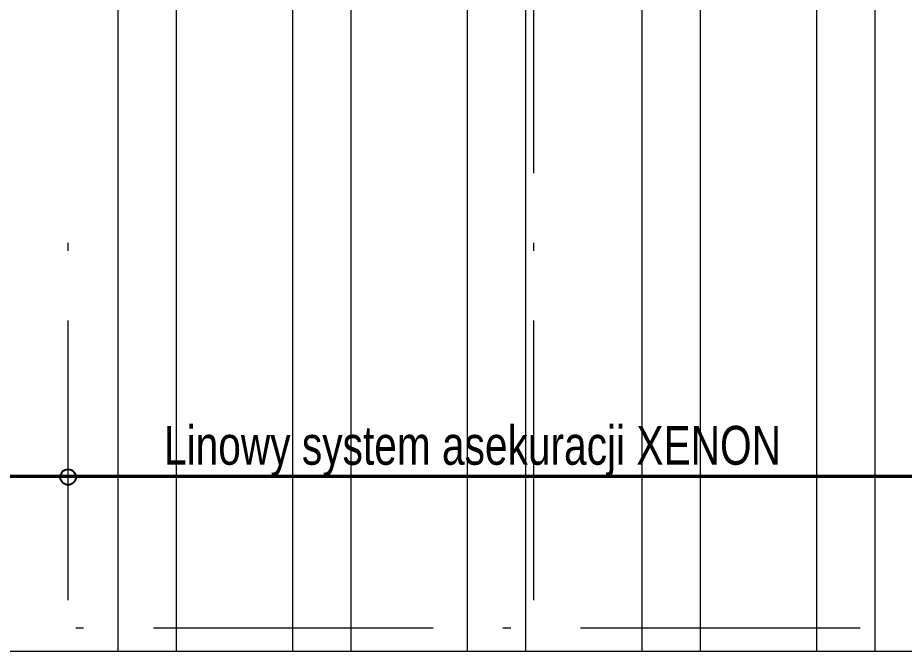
# Model space of a CAD drawing. Extents: x 6529560 to 6558080, y 5579316 to 5588131.
# Drawn here: x 6543273.21 to 6543284.63, y 5579506.67 to 5579514.83 of the extents above; entities that cross this region are included whole.
import ezdxf

# ---------------------------------------------------------------- set-up
doc = ezdxf.new("R2010")
doc.units = 0
doc.header["$MEASUREMENT"] = 0
doc.linetypes.add('ACAD_ISO10W100', pattern=[18, 12, -3, 0, -3])
for name, color, linetype, lineweight in [('arch_osie', 181, 'CONTINUOUS', 5), ('arch_sciany zewnętrzne', 94, 'CONTINUOUS', 18), ('arch_zadaszenie', 76, 'CONTINUOUS', 15), ('arch_zadaszenie_raster', 76, 'CONTINUOUS', 15)]:
    doc.layers.add(name, color=color, linetype=linetype, lineweight=lineweight)
doc.layers.add('Asekuracja', color=6, linetype='CONTINUOUS')
doc.layers.add('Sundoor', color=60, linetype='CONTINUOUS')
doc.styles.get("Standard").update_dxf_attribs({"font": 'arial.ttf', "width": 0.75})

msp = doc.modelspace()

# ---------------------------------------------------------------- hatches: boundary and pattern name
at = {"layer": 'arch_zadaszenie_raster'}
h = msp.add_hatch(dxfattribs=at)
h.set_pattern_fill('ANSI32,_O', color=256, scale=6, angle=45)
h.set_pattern_definition([(90, (0, 0), (-2.25, 4e-16), []), (90, (0.7499999987414764, 0.7499999987414763), (-2.25, 4e-16), [])])
h.paths.add_polyline_path([(6543267.557206843, 5579506.670167253), (6543376.157140385, 5579506.670167253), (6543376.157140385, 5579517.970125428), (6543267.557206843, 5579517.970125428)])
h.paths.add_polyline_path([(6543333.857066277, 5579514.9894225), (6543333.857066277, 5579513.7894225), (6543339.857066277, 5579513.7894225), (6543339.857066277, 5579514.9894225)], flags=16)
h.paths.add_polyline_path([(6543345.857066275, 5579514.989421268), (6543345.857066275, 5579513.789421268), (6543351.857066276, 5579513.789421268), (6543351.857066276, 5579514.989421268)], flags=16)
h.paths.add_polyline_path([(6543344.94254697, 5579517.265056835), (6543343.382546971, 5579517.265056835), (6543343.382546971, 5579516.005056835), (6543344.94254697, 5579516.005056835)], flags=16)
h.paths.add_polyline_path([(6543295.697172761, 5579514.810125429), (6543295.697172761, 5579516.370125428), (6543293.837172764, 5579516.370125428), (6543293.837172764, 5579514.810125429)], flags=16)
h.paths.add_polyline_path([(6543295.697172761, 5579509.550125431), (6543295.697172761, 5579511.110125429), (6543293.837172764, 5579511.110125429), (6543293.837172764, 5579509.550125431)], flags=16)

# ---------------------------------------------------------------- linework, layer by layer
at = {"layer": 'arch_osie', "linetype": 'ACAD_ISO10W100', "ltscale": 0.3, "extrusion": (-4.9483178e-09, -8.026501e-10, 1)}
for points in [[(6543279.857134328, 5579501.825045023), (6543279.857146354, 5579613.608385029)], [(6543273.857134327, 5579501.825044023), (6543273.857135952, 5579512.170169238)], [(6543258.457145417, 5579506.970169294), (6543385.257140398, 5579506.970170637)]]:
    msp.add_lwpolyline(points, dxfattribs=at)
at = {"layer": 'arch_sciany zewnętrzne'}
msp.add_lwpolyline([(6543267.557145408, 5579517.970125301), (6543267.557145408, 5579506.670167253), (6543376.157140397, 5579506.670169295), (6543376.157150513, 5579517.970125428)], dxfattribs=at)
at = {"layer": 'arch_zadaszenie'}
msp.add_lwpolyline([(6543267.557206843, 5579506.670167253), (6543376.157140385, 5579506.670167253), (6543376.157140385, 5579517.970125428), (6543267.557206843, 5579517.970125428)], close=True, dxfattribs=at)
at = {"layer": 'Asekuracja', "const_width": 0.03}
msp.add_lwpolyline([(6543269.797135264, 5579514.784297917), (6543269.797135264, 5579508.925663126), (6543309.857137858, 5579508.917815338), (6543309.857138194, 5579512.184819122), (6543369.807139169, 5579512.176972943)], dxfattribs=at)
at = {"layer": 'Sundoor'}
msp.add_line((6543309.857135686, 5579508.910165473, -0.0223521326634), (6543269.797145248, 5579508.910169482), dxfattribs=at)
msp.add_circle((6543273.857140684, 5579508.910169479, -0.0133911898328734), 0.1, dxfattribs=at)

# ---------------------------------------------------------------- texts
at = {"layer": 'Sundoor', "insert": (6543275.092116548, 5579509.569353526), "char_height": 0.5, "attachment_point": 1}
msp.add_mtext_dynamic_manual_height_columns('Linowy system asekuracji XENON', width=9568.955358442725, gutter_width=12.5, heights=[0], dxfattribs=at)

doc.saveas('drawing.dxf')
